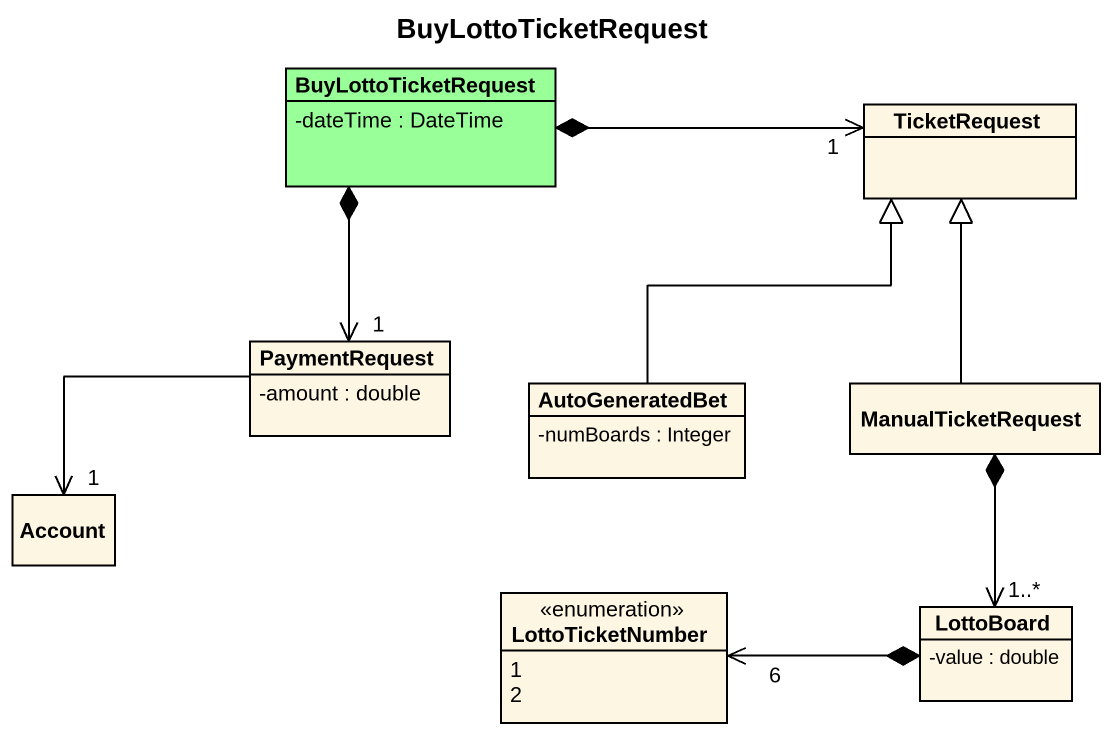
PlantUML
@startuml
title BuyLottoTicketRequest
hide circle
hide empty members
skinparam classAttributeIconSize 0
class BuyLottoTicketRequest #99FF99 {
  -dateTime : DateTime
}
class TicketRequest
class PaymentRequest {
  -amount : double
}
class AutoGeneratedBet {
  -numBoards : Integer
}
class ManualTicketRequest
class Account
enum LottoTicketNumber {
  1
  2
}
class LottoBoard {
  -value : double
}
BuyLottoTicketRequest *-right-> "1" TicketRequest
BuyLottoTicketRequest *--> "1" PaymentRequest
PaymentRequest -left-> "1" Account
AutoGeneratedBet -up-|> TicketRequest
ManualTicketRequest -up-|> TicketRequest
ManualTicketRequest *--> "1..*" LottoBoard
LottoBoard *-left-> "6" LottoTicketNumber
@enduml
